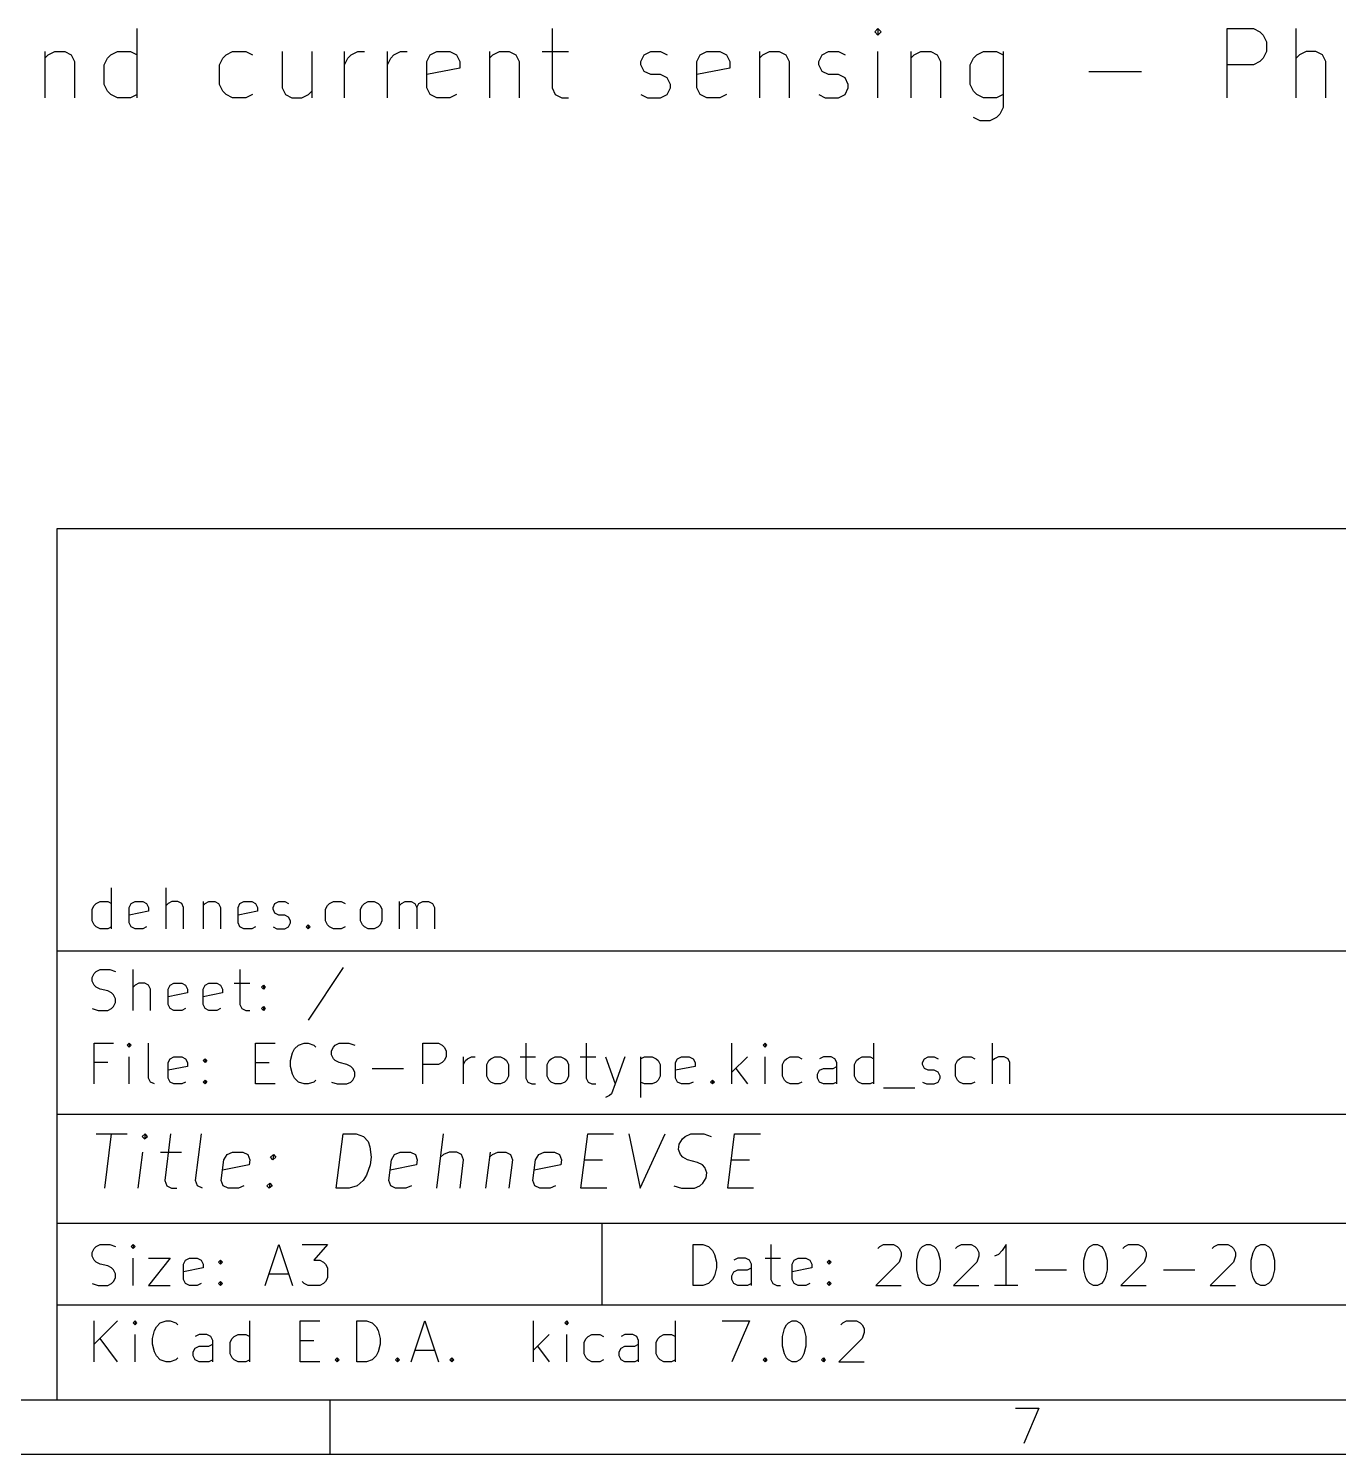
# Model space of a CAD drawing. Extents: x 0.4 to 16.1, y -11.3 to -0.4.
# Drawn here: x 11.769 to 13.664, y -11.299 to -9.238 of the extents above; entities that cross this region are included whole.
import ezdxf

# ---------------------------------------------------------------- set-up
doc = ezdxf.new("R2010")
doc.units = 0
doc.header["$MEASUREMENT"] = 0
doc.layers.add('BLUE3', color=171, linetype='CONTINUOUS')
doc.layers.add('RED2', color=1, linetype='CONTINUOUS')

msp = doc.modelspace()

# ---------------------------------------------------------------- linework, layer by layer
at = {"layer": 'BLUE3', "linetype": 'CONTINUOUS'}
for p, q in [((11.9262, -9.33776), (11.9262, -9.23776)), ((12.5262, -9.23776), (12.5262, -9.32347)), ((12.9976, -9.23776), (12.9928, -9.24252)), ((12.9928, -9.24252), (12.9976, -9.24728)), ((13.0024, -9.24252), (12.9976, -9.23776)), ((12.9976, -9.23776), (12.9976, -9.24728)), ((12.9976, -9.24728), (13.0024, -9.24252)), ((13.5024, -9.33776), (13.5024, -9.23776)), ((13.5024, -9.23776), (13.5405, -9.23776)), ((13.5405, -9.23776), (13.55, -9.24252)), ((13.55, -9.24252), (13.5547, -9.24728)), ((13.5547, -9.24728), (13.5595, -9.25681)), ((13.6024, -9.33776), (13.6024, -9.23776)), ((11.7929, -9.27109), (11.7929, -9.33776)), ((11.7929, -9.28062), (11.7976, -9.27585)), ((11.7976, -9.27585), (11.8071, -9.27109)), ((11.8071, -9.27109), (11.8214, -9.27109)), ((11.8214, -9.27109), (11.8309, -9.27585)), ((11.8309, -9.27585), (11.8357, -9.28538)), ((11.8833, -9.28062), (11.8881, -9.27585)), ((11.8881, -9.27585), (11.8976, -9.27109)), ((11.8976, -9.27109), (11.9167, -9.27109)), ((11.9167, -9.27109), (11.9262, -9.27585)), ((12.05, -9.28062), (12.0548, -9.27585)), ((12.0548, -9.27585), (12.0643, -9.27109)), ((12.0643, -9.27109), (12.0833, -9.27109)), ((12.0833, -9.27109), (12.0929, -9.27585)), ((12.1357, -9.27109), (12.1357, -9.32347)), ((12.1786, -9.27109), (12.1786, -9.33776)), ((12.2262, -9.33776), (12.2262, -9.27109)), ((12.2309, -9.28062), (12.2357, -9.27585)), ((12.2357, -9.27585), (12.2452, -9.27109)), ((12.2452, -9.27109), (12.2548, -9.27109)), ((12.2881, -9.33776), (12.2881, -9.27109)), ((12.2929, -9.28062), (12.2976, -9.27585)), ((12.2976, -9.27585), (12.3071, -9.27109)), ((12.3071, -9.27109), (12.3167, -9.27109)), ((12.3452, -9.28538), (12.35, -9.27585)), ((12.35, -9.27585), (12.3595, -9.27109)), ((12.3595, -9.27109), (12.3786, -9.27109)), ((12.3786, -9.27109), (12.3881, -9.27585)), ((12.3881, -9.27585), (12.3929, -9.28538)), ((12.4357, -9.27109), (12.4357, -9.33776)), ((12.4357, -9.28062), (12.4405, -9.27585)), ((12.4405, -9.27585), (12.45, -9.27109)), ((12.45, -9.27109), (12.4643, -9.27109)), ((12.4643, -9.27109), (12.4738, -9.27585)), ((12.4738, -9.27585), (12.4786, -9.28538)), ((12.5119, -9.27109), (12.55, -9.27109)), ((12.6548, -9.28538), (12.6595, -9.27585)), ((12.6595, -9.27585), (12.669, -9.27109)), ((12.669, -9.27109), (12.6833, -9.27109)), ((12.6833, -9.27109), (12.6928, -9.27585)), ((12.7357, -9.28538), (12.7405, -9.27585)), ((12.7405, -9.27585), (12.75, -9.27109)), ((12.75, -9.27109), (12.769, -9.27109)), ((12.769, -9.27109), (12.7786, -9.27585)), ((12.7786, -9.27585), (12.7833, -9.28538)), ((12.8262, -9.27109), (12.8262, -9.33776)), ((12.8262, -9.28062), (12.8309, -9.27585)), ((12.8309, -9.27585), (12.8405, -9.27109)), ((12.8405, -9.27109), (12.8547, -9.27109)), ((12.8547, -9.27109), (12.8643, -9.27585)), ((12.8643, -9.27585), (12.869, -9.28538)), ((12.9119, -9.28538), (12.9167, -9.27585)), ((12.9167, -9.27585), (12.9262, -9.27109)), ((12.9262, -9.27109), (12.9405, -9.27109)), ((12.9405, -9.27109), (12.95, -9.27585)), ((12.9976, -9.33776), (12.9976, -9.27109)), ((13.0452, -9.27109), (13.0452, -9.33776)), ((13.0452, -9.28062), (13.05, -9.27585)), ((13.05, -9.27585), (13.0595, -9.27109)), ((13.0595, -9.27109), (13.0738, -9.27109)), ((13.0738, -9.27109), (13.0833, -9.27585)), ((13.0833, -9.27585), (13.0881, -9.28538)), ((13.1357, -9.28062), (13.1405, -9.27585)), ((13.1405, -9.27585), (13.15, -9.27109)), ((13.15, -9.27109), (13.169, -9.27109)), ((13.169, -9.27109), (13.1786, -9.27585)), ((13.1786, -9.27109), (13.1786, -9.35205)), ((13.5595, -9.27109), (13.5547, -9.28062)), ((13.5595, -9.25681), (13.5595, -9.27109)), ((13.6071, -9.27585), (13.6024, -9.28062)), ((13.6167, -9.27109), (13.6071, -9.27585)), ((13.6309, -9.27109), (13.6167, -9.27109)), ((13.6405, -9.27585), (13.6309, -9.27109)), ((13.6452, -9.28538), (13.6405, -9.27585)), ((11.8357, -9.28538), (11.8357, -9.33776)), ((11.8786, -9.29014), (11.8833, -9.28062)), ((11.8786, -9.31871), (11.8786, -9.29014)), ((12.0452, -9.29014), (12.05, -9.28062)), ((12.0452, -9.31871), (12.0452, -9.29014)), ((12.2262, -9.29014), (12.2309, -9.28062)), ((12.2881, -9.29014), (12.2929, -9.28062)), ((12.3452, -9.32347), (12.3452, -9.28538)), ((12.3929, -9.2949), (12.3452, -9.30443)), ((12.3929, -9.28538), (12.3929, -9.2949)), ((12.4786, -9.28538), (12.4786, -9.33776)), ((12.6548, -9.29014), (12.6548, -9.28538)), ((12.6595, -9.29967), (12.6548, -9.29014)), ((12.7357, -9.32347), (12.7357, -9.28538)), ((12.7833, -9.2949), (12.7357, -9.30443)), ((12.7833, -9.28538), (12.7833, -9.2949)), ((12.869, -9.28538), (12.869, -9.33776)), ((12.9119, -9.29014), (12.9119, -9.28538)), ((12.9167, -9.29967), (12.9119, -9.29014)), ((13.0881, -9.28538), (13.0881, -9.33776)), ((13.1309, -9.29014), (13.1357, -9.28062)), ((13.1309, -9.31871), (13.1309, -9.29014)), ((13.5405, -9.29014), (13.5024, -9.29014)), ((13.55, -9.28538), (13.5405, -9.29014)), ((13.5547, -9.28062), (13.55, -9.28538)), ((13.6452, -9.33776), (13.6452, -9.28538)), ((12.669, -9.30443), (12.6595, -9.29967)), ((12.6833, -9.30443), (12.669, -9.30443)), ((12.6928, -9.30919), (12.6833, -9.30443)), ((12.6976, -9.31871), (12.6928, -9.30919)), ((12.9262, -9.30443), (12.9167, -9.29967)), ((12.9405, -9.30443), (12.9262, -9.30443)), ((12.95, -9.30919), (12.9405, -9.30443)), ((12.9547, -9.31871), (12.95, -9.30919)), ((13.3024, -9.29967), (13.3786, -9.29967)), ((11.8833, -9.32824), (11.8786, -9.31871)), ((11.8881, -9.333), (11.8833, -9.32824)), ((11.8976, -9.33776), (11.8881, -9.333)), ((11.9167, -9.33776), (11.8976, -9.33776)), ((11.9262, -9.333), (11.9167, -9.33776)), ((12.05, -9.32824), (12.0452, -9.31871)), ((12.0548, -9.333), (12.05, -9.32824)), ((12.0643, -9.33776), (12.0548, -9.333)), ((12.0833, -9.33776), (12.0643, -9.33776)), ((12.0929, -9.333), (12.0833, -9.33776)), ((12.1357, -9.32347), (12.1405, -9.333)), ((12.1405, -9.333), (12.15, -9.33776)), ((12.15, -9.33776), (12.1643, -9.33776)), ((12.1643, -9.33776), (12.1738, -9.333)), ((12.1738, -9.333), (12.1786, -9.32824)), ((12.35, -9.333), (12.3452, -9.32347)), ((12.3595, -9.33776), (12.35, -9.333)), ((12.3786, -9.33776), (12.3595, -9.33776)), ((12.3881, -9.333), (12.3786, -9.33776)), ((12.5262, -9.32347), (12.5309, -9.333)), ((12.5309, -9.333), (12.5405, -9.33776)), ((12.5405, -9.33776), (12.55, -9.33776)), ((12.6548, -9.333), (12.6643, -9.33776)), ((12.6643, -9.33776), (12.6833, -9.33776)), ((12.6833, -9.33776), (12.6928, -9.333)), ((12.6928, -9.333), (12.6976, -9.32347)), ((12.6976, -9.32347), (12.6976, -9.31871)), ((12.7405, -9.333), (12.7357, -9.32347)), ((12.75, -9.33776), (12.7405, -9.333)), ((12.769, -9.33776), (12.75, -9.33776)), ((12.7786, -9.333), (12.769, -9.33776)), ((12.9119, -9.333), (12.9214, -9.33776)), ((12.9214, -9.33776), (12.9405, -9.33776)), ((12.9405, -9.33776), (12.95, -9.333)), ((12.95, -9.333), (12.9547, -9.32347)), ((12.9547, -9.32347), (12.9547, -9.31871)), ((13.1357, -9.32824), (13.1309, -9.31871)), ((13.1405, -9.333), (13.1357, -9.32824)), ((13.15, -9.33776), (13.1405, -9.333)), ((13.169, -9.33776), (13.15, -9.33776)), ((13.1786, -9.333), (13.169, -9.33776)), ((13.1786, -9.35205), (13.1738, -9.36157)), ((13.1452, -9.37109), (13.1357, -9.36633)), ((13.1595, -9.37109), (13.1452, -9.37109)), ((13.169, -9.36633), (13.1595, -9.37109)), ((13.1738, -9.36157), (13.169, -9.36633))]:
    msp.add_line(p, q, dxfattribs=at)
at = {"layer": 'RED2', "linetype": 'CONTINUOUS'}
for p, q in [((11.8106, -9.96072), (16.0626, -9.96072)), ((11.8106, -11.2206), (11.8106, -9.96072)), ((11.8893, -10.5392), (11.8893, -10.4802)), ((11.9681, -10.5392), (11.9681, -10.4802)), ((11.8612, -10.5111), (11.864, -10.5055)), ((11.8612, -10.528), (11.8612, -10.5111)), ((11.864, -10.5055), (11.8668, -10.5027)), ((11.8668, -10.5027), (11.8725, -10.4998)), ((11.8725, -10.4998), (11.8837, -10.4998)), ((11.8837, -10.4998), (11.8893, -10.5027)), ((11.9146, -10.5083), (11.9174, -10.5027)), ((11.9146, -10.5308), (11.9146, -10.5083)), ((11.9174, -10.5027), (11.9231, -10.4998)), ((11.9231, -10.4998), (11.9343, -10.4998)), ((11.9343, -10.4998), (11.9399, -10.5027)), ((11.9399, -10.5027), (11.9428, -10.5083)), ((11.9428, -10.5083), (11.9428, -10.5139)), ((11.9709, -10.5027), (11.9681, -10.5055)), ((11.9765, -10.4998), (11.9709, -10.5027)), ((11.9849, -10.4998), (11.9765, -10.4998)), ((11.9906, -10.5027), (11.9849, -10.4998)), ((11.9934, -10.5083), (11.9906, -10.5027)), ((11.9934, -10.5392), (11.9934, -10.5083)), ((12.0215, -10.4998), (12.0215, -10.5392)), ((12.0215, -10.5055), (12.0243, -10.5027)), ((12.0243, -10.5027), (12.0299, -10.4998)), ((12.0299, -10.4998), (12.0384, -10.4998)), ((12.0384, -10.4998), (12.044, -10.5027)), ((12.044, -10.5027), (12.0468, -10.5083)), ((12.0468, -10.5083), (12.0468, -10.5392)), ((12.0721, -10.5083), (12.0749, -10.5027)), ((12.0721, -10.5308), (12.0721, -10.5083)), ((12.0749, -10.5027), (12.0806, -10.4998)), ((12.0806, -10.4998), (12.0918, -10.4998)), ((12.0918, -10.4998), (12.0974, -10.5027)), ((12.0974, -10.5027), (12.1002, -10.5083)), ((12.1002, -10.5083), (12.1002, -10.5139)), ((12.1227, -10.5083), (12.1255, -10.5027)), ((12.1227, -10.5111), (12.1227, -10.5083)), ((12.1255, -10.5167), (12.1227, -10.5111)), ((12.1255, -10.5027), (12.1312, -10.4998)), ((12.1312, -10.4998), (12.1396, -10.4998)), ((12.1396, -10.4998), (12.1452, -10.5027)), ((12.1987, -10.5111), (12.2015, -10.5055)), ((12.1987, -10.528), (12.1987, -10.5111)), ((12.2015, -10.5055), (12.2043, -10.5027)), ((12.2043, -10.5027), (12.2099, -10.4998)), ((12.2099, -10.4998), (12.2212, -10.4998)), ((12.2212, -10.4998), (12.2268, -10.5027)), ((12.2493, -10.5111), (12.2521, -10.5055)), ((12.2493, -10.528), (12.2493, -10.5111)), ((12.2521, -10.5055), (12.2549, -10.5027)), ((12.2549, -10.5027), (12.2605, -10.4998)), ((12.2605, -10.4998), (12.269, -10.4998)), ((12.269, -10.4998), (12.2746, -10.5027)), ((12.2746, -10.5027), (12.2774, -10.5055)), ((12.2774, -10.5055), (12.2802, -10.5111)), ((12.2802, -10.5111), (12.2802, -10.528)), ((12.3055, -10.5392), (12.3055, -10.4998)), ((12.3055, -10.5055), (12.3083, -10.5027)), ((12.3083, -10.5027), (12.314, -10.4998)), ((12.314, -10.4998), (12.3224, -10.4998)), ((12.3224, -10.4998), (12.328, -10.5027)), ((12.328, -10.5027), (12.3308, -10.5083)), ((12.3308, -10.5083), (12.3336, -10.5027)), ((12.3308, -10.5083), (12.3308, -10.5392)), ((12.3336, -10.5027), (12.3393, -10.4998)), ((12.3393, -10.4998), (12.3477, -10.4998)), ((12.3477, -10.4998), (12.3533, -10.5027)), ((12.3533, -10.5027), (12.3561, -10.5083)), ((12.3561, -10.5083), (12.3561, -10.5392)), ((11.864, -10.5336), (11.8612, -10.528)), ((11.8668, -10.5364), (11.864, -10.5336)), ((11.9428, -10.5139), (11.9146, -10.5195)), ((11.9174, -10.5364), (11.9146, -10.5308)), ((12.1002, -10.5139), (12.0721, -10.5195)), ((12.0749, -10.5364), (12.0721, -10.5308)), ((12.1312, -10.5195), (12.1255, -10.5167)), ((12.1396, -10.5195), (12.1312, -10.5195)), ((12.1452, -10.5223), (12.1396, -10.5195)), ((12.148, -10.528), (12.1452, -10.5223)), ((12.1452, -10.5364), (12.148, -10.5308)), ((12.148, -10.5308), (12.148, -10.528)), ((12.1705, -10.5364), (12.1734, -10.5336)), ((12.1734, -10.5336), (12.1762, -10.5364)), ((12.1734, -10.5336), (12.1734, -10.5392)), ((12.2015, -10.5336), (12.1987, -10.528)), ((12.2043, -10.5364), (12.2015, -10.5336)), ((12.2521, -10.5336), (12.2493, -10.528)), ((12.2549, -10.5364), (12.2521, -10.5336)), ((12.2774, -10.5336), (12.2746, -10.5364)), ((12.2802, -10.528), (12.2774, -10.5336)), ((11.8725, -10.5392), (11.8668, -10.5364)), ((11.8837, -10.5392), (11.8725, -10.5392)), ((11.8893, -10.5364), (11.8837, -10.5392)), ((11.9231, -10.5392), (11.9174, -10.5364)), ((11.9343, -10.5392), (11.9231, -10.5392)), ((11.9399, -10.5364), (11.9343, -10.5392)), ((12.0806, -10.5392), (12.0749, -10.5364)), ((12.0918, -10.5392), (12.0806, -10.5392)), ((12.0974, -10.5364), (12.0918, -10.5392)), ((12.1227, -10.5364), (12.1284, -10.5392)), ((12.1284, -10.5392), (12.1396, -10.5392)), ((12.1396, -10.5392), (12.1452, -10.5364)), ((12.1734, -10.5392), (12.1705, -10.5364)), ((12.1762, -10.5364), (12.1734, -10.5392)), ((12.2099, -10.5392), (12.2043, -10.5364)), ((12.2212, -10.5392), (12.2099, -10.5392)), ((12.2268, -10.5364), (12.2212, -10.5392)), ((12.2605, -10.5392), (12.2549, -10.5364)), ((12.269, -10.5392), (12.2605, -10.5392)), ((12.2746, -10.5364), (12.269, -10.5392)), ((11.8106, -10.571), (16.0626, -10.571)), ((12.224, -10.5955), (12.1734, -10.6714)), ((11.8612, -10.6095), (11.864, -10.6039)), ((11.8612, -10.6151), (11.8612, -10.6095)), ((11.864, -10.6208), (11.8612, -10.6151)), ((11.864, -10.6039), (11.8668, -10.6011)), ((11.8668, -10.6011), (11.8725, -10.5983)), ((11.8725, -10.5983), (11.8865, -10.5983)), ((11.8865, -10.5983), (11.895, -10.6011)), ((11.9203, -10.6573), (11.9203, -10.5983)), ((12.0749, -10.5983), (12.0749, -10.6489)), ((11.8668, -10.6236), (11.864, -10.6208)), ((11.8725, -10.6264), (11.8668, -10.6236)), ((11.8837, -10.6292), (11.8725, -10.6264)), ((11.8893, -10.632), (11.8837, -10.6292)), ((11.8921, -10.6348), (11.8893, -10.632)), ((11.895, -10.6405), (11.8921, -10.6348)), ((11.9231, -10.6208), (11.9203, -10.6236)), ((11.9287, -10.618), (11.9231, -10.6208)), ((11.9371, -10.618), (11.9287, -10.618)), ((11.9428, -10.6208), (11.9371, -10.618)), ((11.9456, -10.6264), (11.9428, -10.6208)), ((11.9456, -10.6573), (11.9456, -10.6264)), ((11.9709, -10.6264), (11.9737, -10.6208)), ((11.9709, -10.6489), (11.9709, -10.6264)), ((11.999, -10.632), (11.9709, -10.6376)), ((11.9737, -10.6208), (11.9793, -10.618)), ((11.9793, -10.618), (11.9906, -10.618)), ((11.9906, -10.618), (11.9962, -10.6208)), ((11.9962, -10.6208), (11.999, -10.6264)), ((11.999, -10.6264), (11.999, -10.632)), ((12.0215, -10.6264), (12.0243, -10.6208)), ((12.0215, -10.6489), (12.0215, -10.6264)), ((12.0496, -10.632), (12.0215, -10.6376)), ((12.0243, -10.6208), (12.0299, -10.618)), ((12.0299, -10.618), (12.0412, -10.618)), ((12.0412, -10.618), (12.0468, -10.6208)), ((12.0468, -10.6208), (12.0496, -10.6264)), ((12.0496, -10.6264), (12.0496, -10.632)), ((12.0665, -10.618), (12.089, -10.618)), ((12.1059, -10.6236), (12.1087, -10.6208)), ((12.1087, -10.6264), (12.1059, -10.6236)), ((12.1087, -10.6208), (12.1115, -10.6236)), ((12.1087, -10.6208), (12.1087, -10.6264)), ((12.1115, -10.6236), (12.1087, -10.6264)), ((11.8612, -10.6545), (11.8696, -10.6573)), ((11.8696, -10.6573), (11.8837, -10.6573)), ((11.8837, -10.6573), (11.8893, -10.6545)), ((11.8893, -10.6545), (11.8921, -10.6517)), ((11.8921, -10.6517), (11.895, -10.6461)), ((11.895, -10.6461), (11.895, -10.6405)), ((11.9737, -10.6545), (11.9709, -10.6489)), ((11.9793, -10.6573), (11.9737, -10.6545)), ((11.9906, -10.6573), (11.9793, -10.6573)), ((11.9962, -10.6545), (11.9906, -10.6573)), ((12.0243, -10.6545), (12.0215, -10.6489)), ((12.0299, -10.6573), (12.0243, -10.6545)), ((12.0412, -10.6573), (12.0299, -10.6573)), ((12.0468, -10.6545), (12.0412, -10.6573)), ((12.0749, -10.6489), (12.0777, -10.6545)), ((12.0777, -10.6545), (12.0834, -10.6573)), ((12.0834, -10.6573), (12.089, -10.6573)), ((12.1059, -10.6545), (12.1087, -10.6517)), ((12.1087, -10.6573), (12.1059, -10.6545)), ((12.1087, -10.6517), (12.1115, -10.6545)), ((12.1087, -10.6517), (12.1087, -10.6573)), ((12.1115, -10.6545), (12.1087, -10.6573)), ((11.864, -10.7636), (11.864, -10.7046)), ((11.864, -10.7046), (11.8921, -10.7046)), ((11.9146, -10.7046), (11.9118, -10.7074)), ((11.9118, -10.7074), (11.9146, -10.7102)), ((11.9174, -10.7074), (11.9146, -10.7046)), ((11.9146, -10.7046), (11.9146, -10.7102)), ((11.9146, -10.7102), (11.9174, -10.7074)), ((11.9428, -10.7552), (11.9428, -10.7046)), ((12.0974, -10.7636), (12.0974, -10.7046)), ((12.0974, -10.7046), (12.1256, -10.7046)), ((12.148, -10.7299), (12.1509, -10.7186)), ((12.1509, -10.7186), (12.1537, -10.713)), ((12.1537, -10.713), (12.1593, -10.7074)), ((12.1593, -10.7074), (12.1677, -10.7046)), ((12.1677, -10.7046), (12.1734, -10.7046)), ((12.1734, -10.7046), (12.1818, -10.7074)), ((12.1818, -10.7074), (12.1846, -10.7102)), ((12.2071, -10.7158), (12.2099, -10.7102)), ((12.2071, -10.7214), (12.2071, -10.7158)), ((12.2099, -10.7102), (12.2127, -10.7074)), ((12.2127, -10.7074), (12.2184, -10.7046)), ((12.2184, -10.7046), (12.2324, -10.7046)), ((12.2324, -10.7046), (12.2408, -10.7074)), ((12.3393, -10.7636), (12.3393, -10.7046)), ((12.3393, -10.7046), (12.3618, -10.7046)), ((12.3618, -10.7046), (12.3674, -10.7074)), ((12.3674, -10.7074), (12.3702, -10.7102)), ((12.3702, -10.7102), (12.373, -10.7158)), ((12.373, -10.7158), (12.373, -10.7243)), ((12.4883, -10.7046), (12.4883, -10.7552)), ((12.5755, -10.7046), (12.5755, -10.7552)), ((12.7864, -10.7636), (12.7864, -10.7046)), ((12.8342, -10.7046), (12.8314, -10.7074)), ((12.8314, -10.7074), (12.8342, -10.7102)), ((12.837, -10.7074), (12.8342, -10.7046)), ((12.8342, -10.7046), (12.8342, -10.7102)), ((12.8342, -10.7102), (12.837, -10.7074)), ((12.9917, -10.7636), (12.9917, -10.7046)), ((13.1632, -10.7636), (13.1632, -10.7046)), ((11.8837, -10.7327), (11.864, -10.7327)), ((11.9146, -10.7636), (11.9146, -10.7243)), ((11.9709, -10.7327), (11.9737, -10.7271)), ((11.9709, -10.7552), (11.9709, -10.7327)), ((11.999, -10.7383), (11.9709, -10.7439)), ((11.9737, -10.7271), (11.9793, -10.7243)), ((11.9793, -10.7243), (11.9906, -10.7243)), ((11.9906, -10.7243), (11.9962, -10.7271)), ((11.9962, -10.7271), (11.999, -10.7327)), ((11.999, -10.7327), (11.999, -10.7383)), ((12.0215, -10.7299), (12.0243, -10.7271)), ((12.0243, -10.7327), (12.0215, -10.7299)), ((12.0243, -10.7271), (12.0271, -10.7299)), ((12.0243, -10.7271), (12.0243, -10.7327)), ((12.0271, -10.7299), (12.0243, -10.7327)), ((12.0974, -10.7327), (12.1171, -10.7327)), ((12.148, -10.7383), (12.148, -10.7299)), ((12.1509, -10.7496), (12.148, -10.7383)), ((12.2099, -10.7271), (12.2071, -10.7214)), ((12.2127, -10.7299), (12.2099, -10.7271)), ((12.2184, -10.7327), (12.2127, -10.7299)), ((12.2296, -10.7355), (12.2184, -10.7327)), ((12.2352, -10.7383), (12.2296, -10.7355)), ((12.238, -10.7411), (12.2352, -10.7383)), ((12.3618, -10.7355), (12.3393, -10.7355)), ((12.3674, -10.7327), (12.3618, -10.7355)), ((12.3702, -10.7299), (12.3674, -10.7327)), ((12.373, -10.7243), (12.3702, -10.7299)), ((12.3983, -10.7636), (12.3983, -10.7243)), ((12.3983, -10.7355), (12.4011, -10.7299)), ((12.4011, -10.7299), (12.404, -10.7271)), ((12.404, -10.7271), (12.4096, -10.7243)), ((12.4096, -10.7243), (12.4152, -10.7243)), ((12.4321, -10.7355), (12.4349, -10.7299)), ((12.4321, -10.7524), (12.4321, -10.7355)), ((12.4349, -10.7299), (12.4377, -10.7271)), ((12.4377, -10.7271), (12.4433, -10.7243)), ((12.4433, -10.7243), (12.4518, -10.7243)), ((12.4518, -10.7243), (12.4574, -10.7271)), ((12.4574, -10.7271), (12.4602, -10.7299)), ((12.4602, -10.7299), (12.463, -10.7355)), ((12.463, -10.7355), (12.463, -10.7524)), ((12.4799, -10.7243), (12.5024, -10.7243)), ((12.5192, -10.7355), (12.5221, -10.7299)), ((12.5192, -10.7524), (12.5192, -10.7355)), ((12.5221, -10.7299), (12.5249, -10.7271)), ((12.5249, -10.7271), (12.5305, -10.7243)), ((12.5305, -10.7243), (12.5389, -10.7243)), ((12.5389, -10.7243), (12.5446, -10.7271)), ((12.5446, -10.7271), (12.5474, -10.7299)), ((12.5474, -10.7299), (12.5502, -10.7355)), ((12.5502, -10.7355), (12.5502, -10.7524)), ((12.5671, -10.7243), (12.5895, -10.7243)), ((12.6036, -10.7243), (12.6177, -10.7636)), ((12.6317, -10.7243), (12.6177, -10.7636)), ((12.6542, -10.7243), (12.6542, -10.7833)), ((12.6542, -10.7271), (12.6599, -10.7243)), ((12.6599, -10.7243), (12.6711, -10.7243)), ((12.6711, -10.7243), (12.6767, -10.7271)), ((12.6767, -10.7271), (12.6795, -10.7299)), ((12.6795, -10.7299), (12.6824, -10.7355)), ((12.6824, -10.7355), (12.6824, -10.7524)), ((12.7048, -10.7327), (12.7077, -10.7271)), ((12.7048, -10.7552), (12.7048, -10.7327)), ((12.733, -10.7383), (12.7048, -10.7439)), ((12.7077, -10.7271), (12.7133, -10.7243)), ((12.7133, -10.7243), (12.7245, -10.7243)), ((12.7245, -10.7243), (12.7302, -10.7271)), ((12.7302, -10.7271), (12.733, -10.7327)), ((12.733, -10.7327), (12.733, -10.7383)), ((12.8089, -10.7243), (12.7864, -10.7468)), ((12.8342, -10.7636), (12.8342, -10.7243)), ((12.8595, -10.7355), (12.8623, -10.7299)), ((12.8595, -10.7524), (12.8595, -10.7355)), ((12.8623, -10.7299), (12.8651, -10.7271)), ((12.8651, -10.7271), (12.8708, -10.7243)), ((12.8708, -10.7243), (12.882, -10.7243)), ((12.882, -10.7243), (12.8876, -10.7271)), ((12.9186, -10.7243), (12.9129, -10.7271)), ((12.9298, -10.7243), (12.9186, -10.7243)), ((12.9354, -10.7271), (12.9298, -10.7243)), ((12.9326, -10.7411), (12.9383, -10.7383)), ((12.9383, -10.7327), (12.9354, -10.7271)), ((12.9383, -10.7636), (12.9383, -10.7327)), ((12.9636, -10.7355), (12.9664, -10.7299)), ((12.9636, -10.7524), (12.9636, -10.7355)), ((12.9664, -10.7299), (12.9692, -10.7271)), ((12.9692, -10.7271), (12.9748, -10.7243)), ((12.9748, -10.7243), (12.9861, -10.7243)), ((12.9861, -10.7243), (12.9917, -10.7271)), ((13.062, -10.7327), (13.0648, -10.7271)), ((13.062, -10.7355), (13.062, -10.7327)), ((13.0648, -10.7411), (13.062, -10.7355)), ((13.0648, -10.7271), (13.0704, -10.7243)), ((13.0704, -10.7243), (13.0789, -10.7243)), ((13.0789, -10.7243), (13.0845, -10.7271)), ((13.1098, -10.7355), (13.1126, -10.7299)), ((13.1098, -10.7524), (13.1098, -10.7355)), ((13.1126, -10.7299), (13.1154, -10.7271)), ((13.1154, -10.7271), (13.121, -10.7243)), ((13.121, -10.7243), (13.1323, -10.7243)), ((13.1323, -10.7243), (13.1379, -10.7271)), ((13.166, -10.7271), (13.1632, -10.7299)), ((13.1717, -10.7243), (13.166, -10.7271)), ((13.1801, -10.7243), (13.1717, -10.7243)), ((13.1857, -10.7271), (13.1801, -10.7243)), ((13.1885, -10.7327), (13.1857, -10.7271)), ((13.1885, -10.7636), (13.1885, -10.7327)), ((11.9456, -10.7608), (11.9428, -10.7552)), ((11.9512, -10.7636), (11.9456, -10.7608)), ((11.9737, -10.7608), (11.9709, -10.7552)), ((11.9793, -10.7636), (11.9737, -10.7608)), ((11.9962, -10.7608), (11.9906, -10.7636)), ((12.0215, -10.7608), (12.0243, -10.758)), ((12.0243, -10.7636), (12.0215, -10.7608)), ((12.0243, -10.758), (12.0271, -10.7608)), ((12.0243, -10.758), (12.0243, -10.7636)), ((12.0271, -10.7608), (12.0243, -10.7636)), ((12.1537, -10.7552), (12.1509, -10.7496)), ((12.1593, -10.7608), (12.1537, -10.7552)), ((12.1677, -10.7636), (12.1593, -10.7608)), ((12.1818, -10.7608), (12.1734, -10.7636)), ((12.1846, -10.758), (12.1818, -10.7608)), ((12.2071, -10.7608), (12.2155, -10.7636)), ((12.2296, -10.7636), (12.2352, -10.7608)), ((12.2352, -10.7608), (12.238, -10.758)), ((12.2408, -10.7468), (12.238, -10.7411)), ((12.238, -10.758), (12.2408, -10.7524)), ((12.2408, -10.7524), (12.2408, -10.7468)), ((12.2662, -10.7411), (12.3112, -10.7411)), ((12.4349, -10.758), (12.4321, -10.7524)), ((12.4377, -10.7608), (12.4349, -10.758)), ((12.4433, -10.7636), (12.4377, -10.7608)), ((12.4574, -10.7608), (12.4518, -10.7636)), ((12.4602, -10.758), (12.4574, -10.7608)), ((12.463, -10.7524), (12.4602, -10.758)), ((12.4883, -10.7552), (12.4911, -10.7608)), ((12.4911, -10.7608), (12.4968, -10.7636)), ((12.5221, -10.758), (12.5192, -10.7524)), ((12.5249, -10.7608), (12.5221, -10.758)), ((12.5305, -10.7636), (12.5249, -10.7608)), ((12.5446, -10.7608), (12.5389, -10.7636)), ((12.5474, -10.758), (12.5446, -10.7608)), ((12.5502, -10.7524), (12.5474, -10.758)), ((12.5755, -10.7552), (12.5783, -10.7608)), ((12.5783, -10.7608), (12.5839, -10.7636)), ((12.6599, -10.7636), (12.6542, -10.7608)), ((12.6767, -10.7608), (12.6711, -10.7636)), ((12.6795, -10.758), (12.6767, -10.7608)), ((12.6824, -10.7524), (12.6795, -10.758)), ((12.7077, -10.7608), (12.7048, -10.7552)), ((12.7133, -10.7636), (12.7077, -10.7608)), ((12.7302, -10.7608), (12.7245, -10.7636)), ((12.7555, -10.7608), (12.7583, -10.758)), ((12.7583, -10.7636), (12.7555, -10.7608)), ((12.7583, -10.758), (12.7611, -10.7608)), ((12.7583, -10.758), (12.7583, -10.7636)), ((12.7611, -10.7608), (12.7583, -10.7636)), ((12.792, -10.7411), (12.8089, -10.7636)), ((12.8623, -10.758), (12.8595, -10.7524)), ((12.8651, -10.7608), (12.8623, -10.758)), ((12.8708, -10.7636), (12.8651, -10.7608)), ((12.8876, -10.7608), (12.882, -10.7636)), ((12.9101, -10.7496), (12.9129, -10.7439)), ((12.9101, -10.7552), (12.9101, -10.7496)), ((12.9129, -10.7608), (12.9101, -10.7552)), ((12.9129, -10.7439), (12.9186, -10.7411)), ((12.9186, -10.7636), (12.9129, -10.7608)), ((12.9186, -10.7411), (12.9326, -10.7411)), ((12.9383, -10.7608), (12.9326, -10.7636)), ((12.9664, -10.758), (12.9636, -10.7524)), ((12.9692, -10.7608), (12.9664, -10.758)), ((12.9748, -10.7636), (12.9692, -10.7608)), ((12.9917, -10.7608), (12.9861, -10.7636)), ((13.062, -10.7608), (13.0676, -10.7636)), ((13.0704, -10.7439), (13.0648, -10.7411)), ((13.0789, -10.7439), (13.0704, -10.7439)), ((13.0845, -10.7468), (13.0789, -10.7439)), ((13.0789, -10.7636), (13.0845, -10.7608)), ((13.0873, -10.7524), (13.0845, -10.7468)), ((13.0845, -10.7608), (13.0873, -10.7552)), ((13.0873, -10.7552), (13.0873, -10.7524)), ((13.1126, -10.758), (13.1098, -10.7524)), ((13.1154, -10.7608), (13.1126, -10.758)), ((13.121, -10.7636), (13.1154, -10.7608)), ((13.1379, -10.7608), (13.1323, -10.7636)), ((11.9906, -10.7636), (11.9793, -10.7636)), ((12.1256, -10.7636), (12.0974, -10.7636)), ((12.1734, -10.7636), (12.1677, -10.7636)), ((12.2155, -10.7636), (12.2296, -10.7636)), ((12.4518, -10.7636), (12.4433, -10.7636)), ((12.4968, -10.7636), (12.5024, -10.7636)), ((12.5389, -10.7636), (12.5305, -10.7636)), ((12.5839, -10.7636), (12.5895, -10.7636)), ((12.6092, -10.7805), (12.6036, -10.7833)), ((12.612, -10.7777), (12.6092, -10.7805)), ((12.6177, -10.7636), (12.612, -10.7777)), ((12.6711, -10.7636), (12.6599, -10.7636)), ((12.7245, -10.7636), (12.7133, -10.7636)), ((12.882, -10.7636), (12.8708, -10.7636)), ((12.9326, -10.7636), (12.9186, -10.7636)), ((12.9861, -10.7636), (12.9748, -10.7636)), ((13.0057, -10.7692), (13.0507, -10.7692)), ((13.0676, -10.7636), (13.0789, -10.7636)), ((13.1323, -10.7636), (13.121, -10.7636)), ((11.8106, -10.8072), (16.0626, -10.8072)), ((11.8668, -10.8357), (11.9118, -10.8357)), ((11.8795, -10.9145), (11.8893, -10.8357)), ((11.9376, -10.8357), (11.9334, -10.8395)), ((11.9334, -10.8395), (11.9367, -10.8432)), ((11.9376, -10.8357), (11.9367, -10.8432)), ((11.9367, -10.8432), (11.9409, -10.8395)), ((11.9409, -10.8395), (11.9376, -10.8357)), ((11.9746, -10.8357), (11.9662, -10.9032)), ((12.0107, -10.9032), (12.0192, -10.8357)), ((12.2141, -10.9145), (12.224, -10.8357)), ((12.224, -10.8357), (12.2427, -10.8357)), ((12.2427, -10.8357), (12.2535, -10.8395)), ((12.2535, -10.8395), (12.2601, -10.847)), ((12.3594, -10.9145), (12.3693, -10.8357)), ((12.568, -10.9145), (12.5778, -10.8357)), ((12.5778, -10.8357), (12.6153, -10.8357)), ((12.6374, -10.8357), (12.6538, -10.9145)), ((12.6538, -10.9145), (12.6899, -10.8357)), ((12.71, -10.8507), (12.7147, -10.8432)), ((12.7147, -10.8432), (12.7189, -10.8395)), ((12.7189, -10.8395), (12.7269, -10.8357)), ((12.7269, -10.8357), (12.7456, -10.8357)), ((12.7456, -10.8357), (12.7564, -10.8395)), ((12.7803, -10.9145), (12.7902, -10.8357)), ((12.7902, -10.8357), (12.8277, -10.8357)), ((11.9278, -10.9145), (11.9343, -10.862)), ((11.9601, -10.862), (11.9901, -10.862)), ((12.0562, -10.8657), (12.0642, -10.862)), ((12.0642, -10.862), (12.0791, -10.862)), ((12.0791, -10.862), (12.0862, -10.8657)), ((12.2601, -10.847), (12.2629, -10.8545)), ((12.2629, -10.8545), (12.2648, -10.8695)), ((12.2985, -10.8657), (12.3065, -10.862)), ((12.3065, -10.862), (12.3215, -10.862)), ((12.3215, -10.862), (12.3285, -10.8657)), ((12.3772, -10.862), (12.3693, -10.8657)), ((12.3885, -10.862), (12.3772, -10.862)), ((12.3955, -10.8657), (12.3885, -10.862)), ((12.4368, -10.862), (12.4302, -10.9145)), ((12.44, -10.8657), (12.448, -10.862)), ((12.448, -10.862), (12.4593, -10.862)), ((12.4593, -10.862), (12.4663, -10.8657)), ((12.5071, -10.8657), (12.515, -10.862)), ((12.515, -10.862), (12.53, -10.862)), ((12.53, -10.862), (12.5371, -10.8657)), ((12.7091, -10.8582), (12.71, -10.8507)), ((12.7119, -10.8657), (12.7091, -10.8582)), ((12.0477, -10.9032), (12.0515, -10.8732)), ((12.0881, -10.8807), (12.0496, -10.8882)), ((12.0515, -10.8732), (12.0562, -10.8657)), ((12.0862, -10.8657), (12.089, -10.8732)), ((12.089, -10.8732), (12.0881, -10.8807)), ((12.119, -10.8695), (12.1232, -10.8657)), ((12.1223, -10.8732), (12.119, -10.8695)), ((12.1232, -10.8657), (12.1223, -10.8732)), ((12.1265, -10.8695), (12.1223, -10.8732)), ((12.1232, -10.8657), (12.1265, -10.8695)), ((12.2633, -10.8807), (12.2577, -10.8957)), ((12.2648, -10.8695), (12.2633, -10.8807)), ((12.2901, -10.9032), (12.2938, -10.8732)), ((12.3304, -10.8807), (12.2919, -10.8882)), ((12.2938, -10.8732), (12.2985, -10.8657)), ((12.3285, -10.8657), (12.3313, -10.8732)), ((12.3313, -10.8732), (12.3304, -10.8807)), ((12.3693, -10.8657), (12.3651, -10.8695)), ((12.3932, -10.9145), (12.3983, -10.8732)), ((12.3983, -10.8732), (12.3955, -10.8657)), ((12.4358, -10.8695), (12.44, -10.8657)), ((12.4691, -10.8732), (12.4639, -10.9145)), ((12.4663, -10.8657), (12.4691, -10.8732)), ((12.4986, -10.9032), (12.5024, -10.8732)), ((12.5389, -10.8807), (12.5005, -10.8882)), ((12.5024, -10.8732), (12.5071, -10.8657)), ((12.5371, -10.8657), (12.5399, -10.8732)), ((12.5399, -10.8732), (12.5389, -10.8807)), ((12.5732, -10.8732), (12.5994, -10.8732)), ((12.7152, -10.8695), (12.7119, -10.8657)), ((12.7222, -10.8732), (12.7152, -10.8695)), ((12.7367, -10.877), (12.7222, -10.8732)), ((12.7438, -10.8807), (12.7367, -10.877)), ((12.747, -10.8845), (12.7438, -10.8807)), ((12.7499, -10.892), (12.747, -10.8845)), ((12.7855, -10.8732), (12.8117, -10.8732)), ((11.9662, -10.9032), (11.969, -10.9107)), ((12.0135, -10.9107), (12.0107, -10.9032)), ((12.0506, -10.9107), (12.0477, -10.9032)), ((12.253, -10.9032), (12.2446, -10.9107)), ((12.2577, -10.8957), (12.253, -10.9032)), ((12.2929, -10.9107), (12.2901, -10.9032)), ((12.5014, -10.9107), (12.4986, -10.9032)), ((12.7442, -10.907), (12.7489, -10.8995)), ((12.7489, -10.8995), (12.7499, -10.892)), ((11.969, -10.9107), (11.976, -10.9145)), ((11.976, -10.9145), (11.9835, -10.9145)), ((12.0206, -10.9145), (12.0135, -10.9107)), ((12.0576, -10.9145), (12.0506, -10.9107)), ((12.0726, -10.9145), (12.0576, -10.9145)), ((12.0806, -10.9107), (12.0726, -10.9145)), ((12.1138, -10.9107), (12.1181, -10.907)), ((12.1171, -10.9145), (12.1138, -10.9107)), ((12.1181, -10.907), (12.1171, -10.9145)), ((12.1213, -10.9107), (12.1171, -10.9145)), ((12.1181, -10.907), (12.1213, -10.9107)), ((12.2329, -10.9145), (12.2141, -10.9145)), ((12.2446, -10.9107), (12.2329, -10.9145)), ((12.2999, -10.9145), (12.2929, -10.9107)), ((12.3149, -10.9145), (12.2999, -10.9145)), ((12.3229, -10.9107), (12.3149, -10.9145)), ((12.5085, -10.9145), (12.5014, -10.9107)), ((12.5235, -10.9145), (12.5085, -10.9145)), ((12.5314, -10.9107), (12.5235, -10.9145)), ((12.6055, -10.9145), (12.568, -10.9145)), ((12.7025, -10.9107), (12.7133, -10.9145)), ((12.7133, -10.9145), (12.732, -10.9145)), ((12.732, -10.9145), (12.74, -10.9107)), ((12.74, -10.9107), (12.7442, -10.907)), ((12.8178, -10.9145), (12.7803, -10.9145)), ((11.8106, -10.9647), (16.0626, -10.9647)), ((12.598, -10.9647), (12.598, -11.0828)), ((11.8612, -11.0072), (11.864, -11.0015)), ((11.8612, -11.0128), (11.8612, -11.0072)), ((11.864, -11.0015), (11.8668, -10.9987)), ((11.8668, -10.9987), (11.8725, -10.9959)), ((11.8725, -10.9959), (11.8865, -10.9959)), ((11.8865, -10.9959), (11.895, -10.9987)), ((11.9203, -10.9959), (11.9175, -10.9987)), ((11.9175, -10.9987), (11.9203, -11.0015)), ((11.9231, -10.9987), (11.9203, -10.9959)), ((11.9203, -10.9959), (11.9203, -11.0015)), ((11.9203, -11.0015), (11.9231, -10.9987)), ((12.1115, -11.055), (12.1312, -10.9959)), ((12.1312, -10.9959), (12.1509, -11.055)), ((12.1649, -10.9959), (12.2015, -10.9959)), ((12.2015, -10.9959), (12.1818, -11.0184)), ((12.7302, -11.055), (12.7302, -10.9959)), ((12.7302, -10.9959), (12.7442, -10.9959)), ((12.7442, -10.9959), (12.7527, -10.9987)), ((12.7527, -10.9987), (12.7583, -11.0043)), ((12.7583, -11.0043), (12.7611, -11.01)), ((12.8426, -10.9959), (12.8426, -11.0465)), ((12.9973, -11.0015), (13.0001, -10.9987)), ((13.0001, -10.9987), (13.0058, -10.9959)), ((13.0058, -10.9959), (13.0198, -10.9959)), ((13.0198, -10.9959), (13.0254, -10.9987)), ((13.0254, -10.9987), (13.0282, -11.0015)), ((13.0282, -11.0015), (13.0311, -11.0072)), ((13.0311, -11.0072), (13.0311, -11.0128)), ((13.0536, -11.0184), (13.0564, -11.0072)), ((13.0564, -11.0072), (13.0592, -11.0015)), ((13.0592, -11.0015), (13.062, -10.9987)), ((13.062, -10.9987), (13.0676, -10.9959)), ((13.0676, -10.9959), (13.0732, -10.9959)), ((13.0732, -10.9959), (13.0789, -10.9987)), ((13.0789, -10.9987), (13.0817, -11.0015)), ((13.0817, -11.0015), (13.0845, -11.0072)), ((13.0845, -11.0072), (13.0873, -11.0184)), ((13.1098, -11.0015), (13.1126, -10.9987)), ((13.1126, -10.9987), (13.1182, -10.9959)), ((13.1182, -10.9959), (13.1323, -10.9959)), ((13.1323, -10.9959), (13.1379, -10.9987)), ((13.1379, -10.9987), (13.1407, -11.0015)), ((13.1407, -11.0015), (13.1435, -11.0072)), ((13.1435, -11.0072), (13.1435, -11.0128)), ((13.1773, -11.0043), (13.1717, -11.01)), ((13.1829, -10.9959), (13.1773, -11.0043)), ((13.1829, -11.055), (13.1829, -10.9959)), ((13.2954, -11.0184), (13.2982, -11.0072)), ((13.2982, -11.0072), (13.301, -11.0015)), ((13.301, -11.0015), (13.3038, -10.9987)), ((13.3038, -10.9987), (13.3095, -10.9959)), ((13.3095, -10.9959), (13.3151, -10.9959)), ((13.3151, -10.9959), (13.3207, -10.9987)), ((13.3207, -10.9987), (13.3235, -11.0015)), ((13.3235, -11.0015), (13.3263, -11.0072)), ((13.3263, -11.0072), (13.3291, -11.0184)), ((13.3516, -11.0015), (13.3545, -10.9987)), ((13.3545, -10.9987), (13.3601, -10.9959)), ((13.3601, -10.9959), (13.3741, -10.9959)), ((13.3741, -10.9959), (13.3798, -10.9987)), ((13.3798, -10.9987), (13.3826, -11.0015)), ((13.3826, -11.0015), (13.3854, -11.0072)), ((13.3854, -11.0072), (13.3854, -11.0128)), ((13.481, -11.0015), (13.4838, -10.9987)), ((13.4838, -10.9987), (13.4894, -10.9959)), ((13.4894, -10.9959), (13.5035, -10.9959)), ((13.5035, -10.9959), (13.5091, -10.9987)), ((13.5091, -10.9987), (13.5119, -11.0015)), ((13.5119, -11.0015), (13.5148, -11.0072)), ((13.5148, -11.0072), (13.5148, -11.0128)), ((13.5373, -11.0184), (13.5401, -11.0072)), ((13.5401, -11.0072), (13.5429, -11.0015)), ((13.5429, -11.0015), (13.5457, -10.9987)), ((13.5457, -10.9987), (13.5513, -10.9959)), ((13.5513, -10.9959), (13.5569, -10.9959)), ((13.5569, -10.9959), (13.5626, -10.9987)), ((13.5626, -10.9987), (13.5654, -11.0015)), ((13.5654, -11.0015), (13.5682, -11.0072)), ((13.5682, -11.0072), (13.571, -11.0184)), ((11.864, -11.0184), (11.8612, -11.0128)), ((11.8668, -11.0212), (11.864, -11.0184)), ((11.8725, -11.024), (11.8668, -11.0212)), ((11.8837, -11.0268), (11.8725, -11.024)), ((11.8893, -11.0297), (11.8837, -11.0268)), ((11.9203, -11.055), (11.9203, -11.0156)), ((11.9428, -11.0156), (11.9737, -11.0156)), ((11.9737, -11.0156), (11.9428, -11.055)), ((11.9934, -11.024), (11.9962, -11.0184)), ((11.9934, -11.0465), (11.9934, -11.024)), ((11.9962, -11.0184), (12.0018, -11.0156)), ((12.0018, -11.0156), (12.0131, -11.0156)), ((12.0131, -11.0156), (12.0187, -11.0184)), ((12.0187, -11.0184), (12.0215, -11.024)), ((12.0215, -11.024), (12.0215, -11.0297)), ((12.044, -11.0212), (12.0468, -11.0184)), ((12.0468, -11.024), (12.044, -11.0212)), ((12.0468, -11.0184), (12.0496, -11.0212)), ((12.0468, -11.0184), (12.0468, -11.024)), ((12.0496, -11.0212), (12.0468, -11.024)), ((12.1818, -11.0184), (12.1902, -11.0184)), ((12.1902, -11.0184), (12.1959, -11.0212)), ((12.1959, -11.0212), (12.1987, -11.024)), ((12.1987, -11.024), (12.2015, -11.0297)), ((12.7611, -11.01), (12.7639, -11.0212)), ((12.7639, -11.0212), (12.7639, -11.0297)), ((12.7948, -11.0156), (12.7892, -11.0184)), ((12.8061, -11.0156), (12.7948, -11.0156)), ((12.8117, -11.0184), (12.8061, -11.0156)), ((12.8145, -11.024), (12.8117, -11.0184)), ((12.8145, -11.055), (12.8145, -11.024)), ((12.8342, -11.0156), (12.8567, -11.0156)), ((12.8736, -11.024), (12.8764, -11.0184)), ((12.8736, -11.0465), (12.8736, -11.024)), ((12.8764, -11.0184), (12.882, -11.0156)), ((12.882, -11.0156), (12.8933, -11.0156)), ((12.8933, -11.0156), (12.8989, -11.0184)), ((12.8989, -11.0184), (12.9017, -11.024)), ((12.9017, -11.024), (12.9017, -11.0297)), ((12.9242, -11.0212), (12.927, -11.0184)), ((12.927, -11.024), (12.9242, -11.0212)), ((12.927, -11.0184), (12.9298, -11.0212)), ((12.927, -11.0184), (12.927, -11.024)), ((12.9298, -11.0212), (12.927, -11.024)), ((13.0282, -11.0212), (12.9945, -11.055)), ((13.0311, -11.0128), (13.0282, -11.0212)), ((13.0536, -11.0325), (13.0536, -11.0184)), ((13.0873, -11.0184), (13.0873, -11.0325)), ((13.1407, -11.0212), (13.107, -11.055)), ((13.1435, -11.0128), (13.1407, -11.0212)), ((13.1717, -11.01), (13.166, -11.0128)), ((13.2954, -11.0325), (13.2954, -11.0184)), ((13.3291, -11.0184), (13.3291, -11.0325)), ((13.3826, -11.0212), (13.3488, -11.055)), ((13.3854, -11.0128), (13.3826, -11.0212)), ((13.5119, -11.0212), (13.4782, -11.055)), ((13.5148, -11.0128), (13.5119, -11.0212)), ((13.5373, -11.0325), (13.5373, -11.0184)), ((13.571, -11.0184), (13.571, -11.0325)), ((11.8921, -11.0325), (11.8893, -11.0297)), ((11.8893, -11.0522), (11.8921, -11.0493)), ((11.895, -11.0381), (11.8921, -11.0325)), ((11.8921, -11.0493), (11.895, -11.0437)), ((11.895, -11.0437), (11.895, -11.0381)), ((12.0215, -11.0297), (11.9934, -11.0353)), ((11.9962, -11.0522), (11.9934, -11.0465)), ((12.044, -11.0522), (12.0468, -11.0493)), ((12.0468, -11.0493), (12.0496, -11.0522)), ((12.0468, -11.0493), (12.0468, -11.055)), ((12.1171, -11.0381), (12.1452, -11.0381)), ((12.1677, -11.0522), (12.1649, -11.0493)), ((12.1987, -11.0493), (12.1959, -11.0522)), ((12.2015, -11.0437), (12.1987, -11.0493)), ((12.2015, -11.0297), (12.2015, -11.0437)), ((12.7583, -11.0465), (12.7527, -11.0522)), ((12.7611, -11.0409), (12.7583, -11.0465)), ((12.7639, -11.0297), (12.7611, -11.0409)), ((12.7864, -11.0409), (12.7892, -11.0353)), ((12.7864, -11.0465), (12.7864, -11.0409)), ((12.7892, -11.0522), (12.7864, -11.0465)), ((12.7892, -11.0353), (12.7948, -11.0325)), ((12.7948, -11.0325), (12.8089, -11.0325)), ((12.8089, -11.0325), (12.8145, -11.0297)), ((12.8426, -11.0465), (12.8455, -11.0522)), ((12.9017, -11.0297), (12.8736, -11.0353)), ((12.8764, -11.0522), (12.8736, -11.0465)), ((12.9242, -11.0522), (12.927, -11.0493)), ((12.927, -11.0493), (12.9298, -11.0522)), ((12.927, -11.0493), (12.927, -11.055)), ((13.0564, -11.0437), (13.0536, -11.0325)), ((13.0592, -11.0493), (13.0564, -11.0437)), ((13.062, -11.0522), (13.0592, -11.0493)), ((13.0817, -11.0493), (13.0789, -11.0522)), ((13.0845, -11.0437), (13.0817, -11.0493)), ((13.0873, -11.0325), (13.0845, -11.0437)), ((13.2251, -11.0325), (13.2701, -11.0325)), ((13.2982, -11.0437), (13.2954, -11.0325)), ((13.301, -11.0493), (13.2982, -11.0437)), ((13.3038, -11.0522), (13.301, -11.0493)), ((13.3235, -11.0493), (13.3207, -11.0522)), ((13.3263, -11.0437), (13.3235, -11.0493)), ((13.3291, -11.0325), (13.3263, -11.0437)), ((13.4107, -11.0325), (13.4557, -11.0325)), ((13.5401, -11.0437), (13.5373, -11.0325)), ((13.5429, -11.0493), (13.5401, -11.0437)), ((13.5457, -11.0522), (13.5429, -11.0493)), ((13.5654, -11.0493), (13.5626, -11.0522)), ((13.5682, -11.0437), (13.5654, -11.0493)), ((13.571, -11.0325), (13.5682, -11.0437)), ((11.8612, -11.0522), (11.8696, -11.055)), ((11.8696, -11.055), (11.8837, -11.055)), ((11.8837, -11.055), (11.8893, -11.0522)), ((11.9428, -11.055), (11.9737, -11.055)), ((12.0018, -11.055), (11.9962, -11.0522)), ((12.0131, -11.055), (12.0018, -11.055)), ((12.0187, -11.0522), (12.0131, -11.055)), ((12.0468, -11.055), (12.044, -11.0522)), ((12.0496, -11.0522), (12.0468, -11.055)), ((12.1734, -11.055), (12.1677, -11.0522)), ((12.1902, -11.055), (12.1734, -11.055)), ((12.1959, -11.0522), (12.1902, -11.055)), ((12.7442, -11.055), (12.7302, -11.055)), ((12.7527, -11.0522), (12.7442, -11.055)), ((12.7948, -11.055), (12.7892, -11.0522)), ((12.8089, -11.055), (12.7948, -11.055)), ((12.8145, -11.0522), (12.8089, -11.055)), ((12.8455, -11.0522), (12.8511, -11.055)), ((12.8511, -11.055), (12.8567, -11.055)), ((12.882, -11.055), (12.8764, -11.0522)), ((12.8933, -11.055), (12.882, -11.055)), ((12.8989, -11.0522), (12.8933, -11.055)), ((12.927, -11.055), (12.9242, -11.0522)), ((12.9298, -11.0522), (12.927, -11.055)), ((12.9945, -11.055), (13.0311, -11.055)), ((13.0676, -11.055), (13.062, -11.0522)), ((13.0732, -11.055), (13.0676, -11.055)), ((13.0789, -11.0522), (13.0732, -11.055)), ((13.107, -11.055), (13.1435, -11.055)), ((13.1998, -11.055), (13.166, -11.055)), ((13.3095, -11.055), (13.3038, -11.0522)), ((13.3151, -11.055), (13.3095, -11.055)), ((13.3207, -11.0522), (13.3151, -11.055)), ((13.3488, -11.055), (13.3854, -11.055)), ((13.4782, -11.055), (13.5148, -11.055)), ((13.5513, -11.055), (13.5457, -11.0522)), ((13.5569, -11.055), (13.5513, -11.055)), ((13.5626, -11.0522), (13.5569, -11.055)), ((11.8106, -11.0828), (16.0626, -11.0828)), ((11.864, -11.1652), (11.864, -11.1061)), ((11.8978, -11.1061), (11.864, -11.1399)), ((11.9231, -11.1061), (11.9203, -11.109)), ((11.9203, -11.109), (11.9231, -11.1118)), ((11.9259, -11.109), (11.9231, -11.1061)), ((11.9231, -11.1061), (11.9231, -11.1118)), ((11.9231, -11.1118), (11.9259, -11.109)), ((11.954, -11.1146), (11.9596, -11.109)), ((11.9596, -11.109), (11.9681, -11.1061)), ((11.9681, -11.1061), (11.9737, -11.1061)), ((11.9737, -11.1061), (11.9821, -11.109)), ((11.9821, -11.109), (11.9849, -11.1118)), ((12.089, -11.1652), (12.089, -11.1061)), ((12.1621, -11.1652), (12.1621, -11.1061)), ((12.1621, -11.1061), (12.1902, -11.1061)), ((12.2437, -11.1652), (12.2437, -11.1061)), ((12.2437, -11.1061), (12.2577, -11.1061)), ((12.2577, -11.1061), (12.2662, -11.109)), ((12.2662, -11.109), (12.2718, -11.1146)), ((12.3224, -11.1652), (12.3421, -11.1061)), ((12.3421, -11.1061), (12.3618, -11.1652)), ((12.4996, -11.1652), (12.4996, -11.1061)), ((12.5474, -11.1061), (12.5446, -11.109)), ((12.5446, -11.109), (12.5474, -11.1118)), ((12.5502, -11.109), (12.5474, -11.1061)), ((12.5474, -11.1061), (12.5474, -11.1118)), ((12.5474, -11.1118), (12.5502, -11.109)), ((12.7049, -11.1652), (12.7049, -11.1061)), ((12.7723, -11.1061), (12.8117, -11.1061)), ((12.8117, -11.1061), (12.7864, -11.1652)), ((12.8651, -11.1118), (12.868, -11.109)), ((12.868, -11.109), (12.8736, -11.1061)), ((12.8736, -11.1061), (12.8792, -11.1061)), ((12.8792, -11.1061), (12.8848, -11.109)), ((12.8848, -11.109), (12.8876, -11.1118)), ((12.9439, -11.1118), (12.9467, -11.109)), ((12.9467, -11.109), (12.9523, -11.1061)), ((12.9523, -11.1061), (12.9664, -11.1061)), ((12.9664, -11.1061), (12.972, -11.109)), ((12.972, -11.109), (12.9748, -11.1118)), ((11.8978, -11.1652), (11.8725, -11.1315)), ((11.9231, -11.1652), (11.9231, -11.1258)), ((11.9484, -11.1315), (11.9512, -11.1202)), ((11.9484, -11.1399), (11.9484, -11.1315)), ((11.9512, -11.1202), (11.954, -11.1146)), ((12.0159, -11.1258), (12.0103, -11.1286)), ((12.0271, -11.1258), (12.0159, -11.1258)), ((12.0327, -11.1286), (12.0271, -11.1258)), ((12.0356, -11.1343), (12.0327, -11.1286)), ((12.0609, -11.1371), (12.0637, -11.1315)), ((12.0637, -11.1315), (12.0665, -11.1286)), ((12.0665, -11.1286), (12.0721, -11.1258)), ((12.0721, -11.1258), (12.0834, -11.1258)), ((12.0834, -11.1258), (12.089, -11.1286)), ((12.2718, -11.1146), (12.2746, -11.1202)), ((12.2746, -11.1202), (12.2774, -11.1315)), ((12.2774, -11.1315), (12.2774, -11.1399)), ((12.5221, -11.1258), (12.4996, -11.1483)), ((12.5474, -11.1652), (12.5474, -11.1258)), ((12.5727, -11.1371), (12.5755, -11.1315)), ((12.5755, -11.1315), (12.5783, -11.1286)), ((12.5783, -11.1286), (12.5839, -11.1258)), ((12.5839, -11.1258), (12.5952, -11.1258)), ((12.5952, -11.1258), (12.6008, -11.1286)), ((12.6317, -11.1258), (12.6261, -11.1286)), ((12.643, -11.1258), (12.6317, -11.1258)), ((12.6486, -11.1286), (12.643, -11.1258)), ((12.6514, -11.1343), (12.6486, -11.1286)), ((12.6767, -11.1371), (12.6795, -11.1315)), ((12.6795, -11.1315), (12.6824, -11.1286)), ((12.6824, -11.1286), (12.688, -11.1258)), ((12.688, -11.1258), (12.6992, -11.1258)), ((12.6992, -11.1258), (12.7049, -11.1286)), ((12.8595, -11.1286), (12.8623, -11.1174)), ((12.8595, -11.1427), (12.8595, -11.1286)), ((12.8623, -11.1174), (12.8651, -11.1118)), ((12.8876, -11.1118), (12.8905, -11.1174)), ((12.8905, -11.1174), (12.8933, -11.1286)), ((12.8933, -11.1286), (12.8933, -11.1427)), ((12.9748, -11.1315), (12.9411, -11.1652)), ((12.9748, -11.1118), (12.9776, -11.1174)), ((12.9776, -11.123), (12.9748, -11.1315)), ((12.9776, -11.1174), (12.9776, -11.123)), ((11.9512, -11.1511), (11.9484, -11.1399)), ((11.954, -11.1568), (11.9512, -11.1511)), ((12.0074, -11.1511), (12.0103, -11.1455)), ((12.0074, -11.1568), (12.0074, -11.1511)), ((12.0103, -11.1455), (12.0159, -11.1427)), ((12.0159, -11.1427), (12.0299, -11.1427)), ((12.0299, -11.1427), (12.0356, -11.1399)), ((12.0356, -11.1652), (12.0356, -11.1343)), ((12.0609, -11.154), (12.0609, -11.1371)), ((12.1621, -11.1343), (12.1818, -11.1343)), ((12.2746, -11.1511), (12.2718, -11.1568)), ((12.2774, -11.1399), (12.2746, -11.1511)), ((12.328, -11.1483), (12.3561, -11.1483)), ((12.5052, -11.1427), (12.5221, -11.1652)), ((12.5727, -11.154), (12.5727, -11.1371)), ((12.6233, -11.1511), (12.6261, -11.1455)), ((12.6233, -11.1568), (12.6233, -11.1511)), ((12.6261, -11.1455), (12.6317, -11.1427)), ((12.6317, -11.1427), (12.6458, -11.1427)), ((12.6458, -11.1427), (12.6514, -11.1399)), ((12.6514, -11.1652), (12.6514, -11.1343)), ((12.6767, -11.154), (12.6767, -11.1371)), ((12.8623, -11.154), (12.8595, -11.1427)), ((12.8933, -11.1427), (12.8905, -11.154)), ((11.9596, -11.1624), (11.954, -11.1568)), ((11.9681, -11.1652), (11.9596, -11.1624)), ((11.9737, -11.1652), (11.9681, -11.1652)), ((11.9821, -11.1624), (11.9737, -11.1652)), ((11.9849, -11.1596), (11.9821, -11.1624)), ((12.0103, -11.1624), (12.0074, -11.1568)), ((12.0159, -11.1652), (12.0103, -11.1624)), ((12.0299, -11.1652), (12.0159, -11.1652)), ((12.0356, -11.1624), (12.0299, -11.1652)), ((12.0637, -11.1596), (12.0609, -11.154)), ((12.0665, -11.1624), (12.0637, -11.1596)), ((12.0721, -11.1652), (12.0665, -11.1624)), ((12.0834, -11.1652), (12.0721, -11.1652)), ((12.089, -11.1624), (12.0834, -11.1652)), ((12.1902, -11.1652), (12.1621, -11.1652)), ((12.2127, -11.1624), (12.2155, -11.1596)), ((12.2155, -11.1652), (12.2127, -11.1624)), ((12.2155, -11.1596), (12.2183, -11.1624)), ((12.2155, -11.1596), (12.2155, -11.1652)), ((12.2183, -11.1624), (12.2155, -11.1652)), ((12.2577, -11.1652), (12.2437, -11.1652)), ((12.2662, -11.1624), (12.2577, -11.1652)), ((12.2718, -11.1568), (12.2662, -11.1624)), ((12.2999, -11.1624), (12.3027, -11.1596)), ((12.3027, -11.1652), (12.2999, -11.1624)), ((12.3027, -11.1596), (12.3055, -11.1624)), ((12.3027, -11.1596), (12.3027, -11.1652)), ((12.3055, -11.1624), (12.3027, -11.1652)), ((12.3786, -11.1624), (12.3815, -11.1596)), ((12.3815, -11.1652), (12.3786, -11.1624)), ((12.3815, -11.1596), (12.3843, -11.1624)), ((12.3815, -11.1596), (12.3815, -11.1652)), ((12.3843, -11.1624), (12.3815, -11.1652)), ((12.5755, -11.1596), (12.5727, -11.154)), ((12.5783, -11.1624), (12.5755, -11.1596)), ((12.5839, -11.1652), (12.5783, -11.1624)), ((12.5952, -11.1652), (12.5839, -11.1652)), ((12.6008, -11.1624), (12.5952, -11.1652)), ((12.6261, -11.1624), (12.6233, -11.1568)), ((12.6317, -11.1652), (12.6261, -11.1624)), ((12.6458, -11.1652), (12.6317, -11.1652)), ((12.6514, -11.1624), (12.6458, -11.1652)), ((12.6795, -11.1596), (12.6767, -11.154)), ((12.6824, -11.1624), (12.6795, -11.1596)), ((12.688, -11.1652), (12.6824, -11.1624)), ((12.6992, -11.1652), (12.688, -11.1652)), ((12.7049, -11.1624), (12.6992, -11.1652)), ((12.8314, -11.1624), (12.8342, -11.1596)), ((12.8342, -11.1652), (12.8314, -11.1624)), ((12.8342, -11.1596), (12.837, -11.1624)), ((12.8342, -11.1596), (12.8342, -11.1652)), ((12.837, -11.1624), (12.8342, -11.1652)), ((12.8651, -11.1596), (12.8623, -11.154)), ((12.868, -11.1624), (12.8651, -11.1596)), ((12.8736, -11.1652), (12.868, -11.1624)), ((12.8792, -11.1652), (12.8736, -11.1652)), ((12.8848, -11.1624), (12.8792, -11.1652)), ((12.8876, -11.1596), (12.8848, -11.1624)), ((12.8905, -11.154), (12.8876, -11.1596)), ((12.9158, -11.1624), (12.9186, -11.1596)), ((12.9186, -11.1652), (12.9158, -11.1624)), ((12.9186, -11.1596), (12.9214, -11.1624)), ((12.9186, -11.1596), (12.9186, -11.1652)), ((12.9214, -11.1624), (12.9186, -11.1652)), ((12.9411, -11.1652), (12.9776, -11.1652)), ((16.0626, -11.2206), (0.47244, -11.2206)), ((16.0626, -11.2206), (11.8106, -11.2206)), ((12.2047, -11.2206), (12.2047, -11.2993)), ((13.1963, -11.2324), (13.2304, -11.2324)), ((13.2304, -11.2324), (13.2085, -11.2836)), ((16.1413, -11.2993), (0.3937, -11.2993))]:
    msp.add_line(p, q, dxfattribs=at)

doc.saveas('drawing.dxf')
